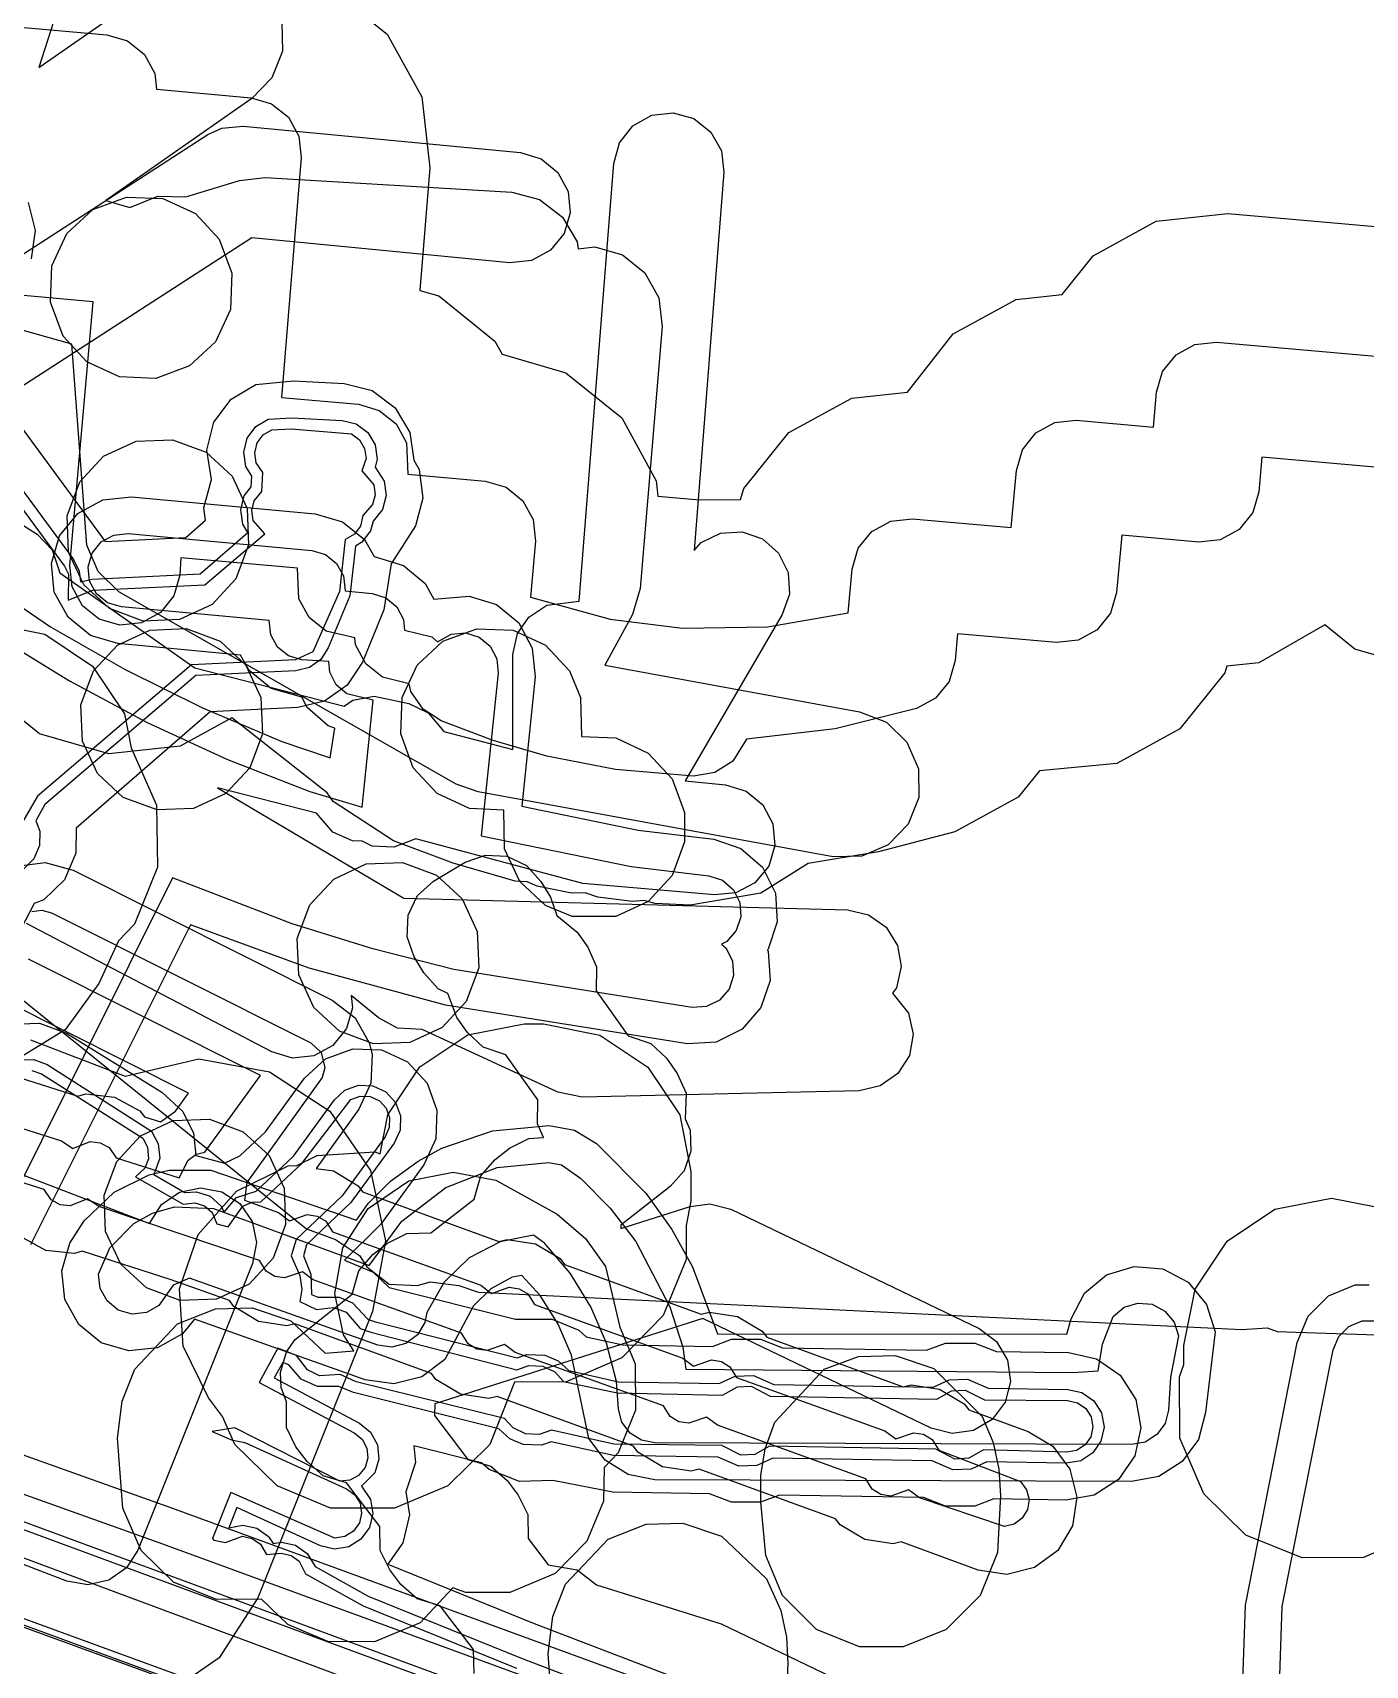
# Model space of a CAD drawing. Header units: metres. Extents: x -2677 to -840, y 169 to 1487.
# Drawn here: x -1534.93 to -1498.79, y 214.33 to 258.62 of the extents above; entities that cross this region are included whole.
import ezdxf

# ---------------------------------------------------------------- set-up
doc = ezdxf.new("R2010")
doc.units = ezdxf.units.M
doc.layers.add('AI_GREENING_EXCLUSIONS', color=1, linetype='Continuous')
doc.layers.add('AI_GREENING_LAWN', color=82, linetype='Continuous')

msp = doc.modelspace()

# ---------------------------------------------------------------- linework, layer by layer
at = {"layer": 'AI_GREENING_EXCLUSIONS'}
for points in [[(-1533.547, 261.45), (-1534.761, 257.668), (-1531.271, 260.107)], [(-1526.831, 259.791), (-1525.314, 258.576), (-1524.376, 256.875), (-1524.156, 254.945), (-1524.431, 251.626), (-1523.91, 251.474), (-1522.39, 250.252), (-1522.194, 249.894), (-1520.471, 249.39), (-1518.951, 248.168), (-1518.014, 246.457), (-1517.969, 246.043), (-1516.843, 245.944), (-1515.727, 245.957), (-1515.642, 246.248), (-1514.419, 247.768), (-1512.708, 248.705), (-1511.205, 248.868), (-1509.967, 250.443), (-1508.256, 251.38), (-1507.008, 251.515), (-1506.167, 252.562), (-1504.455, 253.499), (-1502.516, 253.71), (-1496.152, 253.148)], [(-1539.462, 259.139), (-1532.916, 258.556), (-1532.354, 258.391), (-1531.898, 258.024), (-1531.617, 257.51), (-1531.571, 257.079), (-1529.006, 256.85), (-1528.447, 256.687), (-1527.992, 256.322), (-1527.71, 255.812), (-1527.644, 255.233), (-1528.183, 248.72), (-1526.091, 248.535), (-1525.529, 248.371), (-1525.073, 248.004), (-1524.792, 247.491), (-1524.753, 246.637), (-1522.652, 246.451), (-1522.09, 246.287), (-1521.634, 245.921), (-1521.353, 245.407), (-1521.29, 244.825), (-1521.424, 243.3), (-1519.269, 242.711), (-1517.305, 242.463), (-1514.996, 242.503), (-1512.808, 242.876), (-1512.703, 244.067), (-1512.539, 244.629), (-1512.172, 245.085), (-1511.658, 245.366), (-1511.077, 245.429), (-1508.387, 245.191), (-1508.25, 246.742), (-1508.086, 247.303), (-1507.719, 247.76), (-1507.206, 248.041), (-1506.624, 248.104), (-1504.533, 247.919), (-1504.45, 248.861), (-1504.286, 249.423), (-1503.919, 249.879), (-1503.406, 250.16), (-1502.824, 250.223), (-1496.46, 249.661)], [(-1557.331, 258.667), (-1557.288, 257.873), (-1547.157, 242.022), (-1527.499, 226.167), (-1526.715, 225.878), (-1526.067, 225.443), (-1525.865, 225.139), (-1525.257, 224.669), (-1524.492, 224.63), (-1524.143, 224.729), (-1523.367, 224.638), (-1522.832, 224.456), (-1502.133, 223.437), (-1501.451, 223.482), (-1501.179, 223.39), (-1500.674, 223.365), (-1498.207, 223.284)], [(-1557.331, 258.667), (-1557.288, 257.873), (-1547.157, 242.022), (-1527.499, 226.167), (-1526.715, 225.878), (-1526.067, 225.443), (-1525.865, 225.139), (-1525.257, 224.669), (-1524.492, 224.63), (-1524.143, 224.729), (-1523.367, 224.638), (-1522.832, 224.456), (-1502.133, 223.437), (-1501.451, 223.482), (-1501.179, 223.39), (-1500.674, 223.365), (-1498.207, 223.284)], [(-1528.172, 258.898), (-1528.156, 258.117), (-1528.44, 257.39), (-1528.98, 256.827), (-1532.943, 254.06), (-1532.29, 253.876), (-1531.529, 254.18), (-1530.777, 254.163), (-1529.322, 254.606), (-1528.618, 254.69), (-1521.933, 254.285), (-1521.179, 254.087), (-1520.557, 253.615), (-1520.164, 252.941), (-1520.138, 252.754), (-1519.683, 252.805), (-1518.933, 252.59), (-1518.323, 252.104), (-1517.944, 251.422), (-1517.856, 250.646), (-1518.449, 243.538), (-1518.66, 242.834), (-1519.408, 241.459), (-1512.501, 240.197), (-1511.776, 239.91), (-1511.216, 239.367), (-1510.906, 238.651), (-1510.894, 237.87), (-1511.181, 237.145), (-1511.724, 236.585), (-1512.44, 236.275), (-1513.221, 236.263), (-1522.847, 238.022), (-1522.847, 238.022), (-1523.444, 238.233), (-1532.594, 243.453), (-1533.153, 243.997), (-1533.461, 244.714), (-1533.867, 250.164), (-1538.14, 251.366)], [(-1543.748, 257.801), (-1533.82, 244.325), (-1533.664, 244.009), (-1533.634, 243.716), (-1533.312, 243.796), (-1530.381, 243.937), (-1529.094, 245.057), (-1529.23, 245.285), (-1529.286, 245.671), (-1529.19, 246.049), (-1529.002, 246.3), (-1528.988, 246.583), (-1529.148, 246.852), (-1529.204, 247.238), (-1529.108, 247.617), (-1528.875, 247.929), (-1528.539, 248.129), (-1527.903, 248.172), (-1526.531, 248.1), (-1526.153, 248.004), (-1525.841, 247.771), (-1525.641, 247.436), (-1525.585, 247.05), (-1525.641, 246.828), (-1525.391, 246.446), (-1525.342, 246.059), (-1525.444, 245.682), (-1525.697, 245.362), (-1525.763, 245.104), (-1525.996, 244.792), (-1526.169, 244.689), (-1526.326, 243.34), (-1526.91, 241.926), (-1527.115, 241.612), (-1527.422, 241.396), (-1527.786, 241.308), (-1530.504, 241.178), (-1534.6, 237.68), (-1534.845, 237.237), (-1534.733, 236.956), (-1534.738, 236.565), (-1534.892, 236.207), (-1535.171, 235.935)], [(-1542.763, 258.15), (-1532.964, 244.814), (-1530.775, 244.919), (-1530.236, 245.389), (-1530.284, 245.723), (-1530.079, 246.498), (-1530.203, 247.29), (-1530.011, 248.047), (-1529.544, 248.672), (-1528.873, 249.071), (-1527.851, 249.171), (-1526.479, 249.099), (-1525.723, 248.907), (-1525.098, 248.44), (-1524.698, 247.77), (-1524.589, 247.019), (-1524.443, 246.764), (-1524.344, 245.99), (-1524.549, 245.237), (-1525.204, 244.212), (-1525.402, 242.959), (-1525.985, 241.545), (-1526.396, 240.917), (-1527.009, 240.485), (-1527.738, 240.309), (-1530.11, 240.196), (-1533.751, 237.035), (-1533.76, 236.358), (-1534.067, 235.641), (-1534.626, 235.096), (-1534.89, 234.991), (-1536.521, 231.865)], [(-1544.044, 257.697), (-1534.061, 244.147), (-1533.952, 243.926), (-1533.961, 243.219), (-1533.297, 243.497), (-1530.262, 243.642), (-1528.633, 245.021), (-1528.947, 245.385), (-1528.986, 245.655), (-1528.919, 245.92), (-1528.709, 246.167), (-1528.682, 246.685), (-1528.865, 246.952), (-1528.904, 247.223), (-1528.837, 247.488), (-1528.674, 247.706), (-1528.439, 247.846), (-1527.919, 247.873), (-1526.282, 247.734), (-1526.063, 247.57), (-1525.924, 247.336), (-1525.884, 247.065), (-1526.001, 246.734), (-1525.676, 246.351), (-1525.641, 246.08), (-1525.713, 245.816), (-1525.97, 245.522), (-1526.033, 245.233), (-1526.197, 245.014), (-1526.455, 244.871), (-1526.604, 243.454), (-1527.331, 241.82), (-1527.801, 241.608), (-1530.623, 241.472), (-1534.797, 237.906), (-1535.193, 237.22)], [(-1535.615, 245.53), (-1534.804, 245.013), (-1534.401, 244.589), (-1534.192, 243.962), (-1530.532, 241.384), (-1526.484, 240.348), (-1526.243, 240.506), (-1525.668, 240.616), (-1524.726, 240.42), (-1524.199, 240.167), (-1523.781, 239.656), (-1521.906, 239.176), (-1521.906, 241.746), (-1521.776, 242.317), (-1521.468, 242.764), (-1520.981, 243.09), (-1520.11, 243.196), (-1519.17, 255.066), (-1519.011, 255.629), (-1518.649, 256.089), (-1518.138, 256.375), (-1517.557, 256.443), (-1516.993, 256.284), (-1516.534, 255.921), (-1516.248, 255.411), (-1516.18, 254.829), (-1516.992, 244.567), (-1516.799, 244.784), (-1516.273, 245.041), (-1515.689, 245.076), (-1515.135, 244.885), (-1514.698, 244.496), (-1514.441, 243.97), (-1514.406, 243.386), (-1514.597, 242.833), (-1517.233, 238.323), (-1516.138, 238.213), (-1515.578, 238.041), (-1515.127, 237.669), (-1514.852, 237.152), (-1514.796, 236.57), (-1514.967, 236.01), (-1515.339, 235.559), (-1515.856, 235.284), (-1516.438, 235.228), (-1520.006, 235.536), (-1524.539, 236.753), (-1525.132, 236.523), (-1525.716, 236.554), (-1525.991, 236.687), (-1526.254, 236.693), (-1526.789, 236.93), (-1527.227, 237.441), (-1529.919, 238.13), (-1524.861, 235.136), (-1512.83, 234.821), (-1512.259, 234.691), (-1511.781, 234.354), (-1511.469, 233.859), (-1511.37, 233.282), (-1511.499, 232.711), (-1511.605, 232.561), (-1511.177, 232.023), (-1511.05, 231.452), (-1511.151, 230.875), (-1511.465, 230.381), (-1511.944, 230.045), (-1512.515, 229.918), (-1520.025, 229.745), (-1520.686, 229.882), (-1524.368, 231.573), (-1525.032, 231.615), (-1525.544, 231.898), (-1526.29, 232.496), (-1526.254, 232.162), (-1526.419, 231.601), (-1526.419, 231.601), (-1526.787, 231.145), (-1527.301, 230.865), (-1527.883, 230.803), (-1528.444, 230.969), (-1535.098, 234.456)], [(-1540.494, 249.185), (-1530.175, 255.85), (-1529.801, 256.024), (-1529.218, 256.083), (-1521.698, 255.362), (-1521.138, 255.194), (-1520.684, 254.824), (-1520.407, 254.308), (-1520.348, 253.726), (-1520.516, 253.166), (-1520.886, 252.712), (-1521.402, 252.435), (-1521.984, 252.376), (-1528.986, 253.047), (-1538.43, 246.947)], [(-1535.051, 254.006), (-1534.856, 253.251), (-1534.965, 252.478)], [(-1498.219, 246.805), (-1501.594, 247.103), (-1501.677, 246.161), (-1501.841, 245.599), (-1502.208, 245.143), (-1502.721, 244.862), (-1503.303, 244.799), (-1505.394, 244.984), (-1505.531, 243.433), (-1505.695, 242.872), (-1506.062, 242.415), (-1506.575, 242.134), (-1507.157, 242.071), (-1509.847, 242.309), (-1509.911, 241.582), (-1510.076, 241.019), (-1510.444, 240.563), (-1510.959, 240.282), (-1513.16, 239.732), (-1515.569, 239.456), (-1515.935, 238.857), (-1516.43, 238.545), (-1517.007, 238.446), (-1519.123, 238.631), (-1520.983, 238.995), (-1522.442, 239.419), (-1523.849, 239.948), (-1524.34, 240.267), (-1524.672, 240.749), (-1524.715, 240.952), (-1525.437, 241.131), (-1525.437, 241.131), (-1525.893, 241.497), (-1526.174, 242.011), (-1526.194, 242.199), (-1526.97, 242.382), (-1527.426, 242.749), (-1527.707, 243.262), (-1527.749, 244.091), (-1530.91, 244.37), (-1530.935, 243.904), (-1531.099, 243.342), (-1531.465, 242.886), (-1531.978, 242.604), (-1532.56, 242.541), (-1533.122, 242.705), (-1533.578, 243.071), (-1533.86, 243.584), (-1533.923, 244.166), (-1533.286, 251.318), (-1536.985, 251.645)], [(-1537.259, 244.42), (-1534.442, 242.5), (-1532.417, 241.339), (-1530.321, 240.301), (-1528.169, 239.386), (-1526.857, 238.948), (-1526.731, 239.755), (-1526.91, 239.817), (-1527.482, 240.312), (-1527.627, 240.594), (-1528.462, 240.831), (-1529.052, 241.311), (-1529.287, 241.735), (-1532.614, 242.044), (-1533.362, 242.266), (-1533.968, 242.758), (-1534.34, 243.444), (-1534.42, 244.22), (-1534.198, 244.968), (-1533.706, 245.574), (-1533.02, 245.946), (-1532.244, 246.026), (-1527.266, 245.564), (-1526.529, 245.348), (-1525.928, 244.869), (-1525.666, 244.403), (-1524.874, 244.166), (-1524.279, 243.673), (-1524.052, 243.247), (-1523.092, 243.332), (-1522.346, 243.103), (-1521.744, 242.606), (-1521.379, 241.917), (-1521.304, 241.14), (-1521.66, 237.638), (-1518.508, 236.984), (-1516.457, 236.741), (-1515.718, 236.491), (-1515.131, 235.977), (-1514.785, 235.278), (-1514.733, 234.499), (-1514.983, 233.76), (-1515.002, 233.738), (-1514.978, 233.689), (-1514.926, 232.911), (-1515.176, 232.172), (-1515.69, 231.584), (-1516.389, 231.238), (-1517.168, 231.186), (-1523.731, 232.234), (-1527.432, 233.238), (-1530.65, 234.416), (-1534.988, 225.736)], [(-1535.981, 242.288), (-1533.931, 241.033), (-1531.822, 239.908), (-1529.643, 238.905), (-1527.412, 238.034), (-1525.987, 237.604), (-1525.696, 240.508), (-1526.41, 240.683), (-1526.696, 240.93), (-1526.869, 241.266), (-1526.898, 241.563), (-1527.627, 241.6), (-1527.99, 241.712), (-1528.285, 241.952), (-1528.469, 242.285), (-1528.515, 242.667), (-1532.521, 243.039), (-1532.895, 243.15), (-1533.198, 243.396), (-1533.384, 243.739), (-1533.425, 244.127), (-1533.314, 244.501), (-1533.068, 244.804), (-1532.725, 244.99), (-1532.337, 245.031), (-1527.359, 244.569), (-1526.99, 244.46), (-1526.689, 244.221), (-1526.501, 243.886), (-1526.456, 243.473), (-1525.72, 243.403), (-1525.351, 243.288), (-1525.054, 243.041), (-1524.872, 242.7), (-1524.843, 242.405), (-1524.105, 242.226), (-1523.948, 242.09), (-1523.582, 242.3), (-1523.193, 242.337), (-1522.82, 242.222), (-1522.519, 241.974), (-1522.336, 241.629), (-1522.299, 241.241), (-1522.761, 236.831), (-1518.696, 236.002), (-1516.587, 235.749), (-1516.217, 235.624), (-1515.923, 235.368), (-1515.75, 235.018), (-1515.724, 234.629), (-1515.849, 234.259), (-1516.106, 233.965), (-1516.249, 233.895), (-1516.117, 233.779), (-1515.944, 233.429), (-1515.918, 233.04), (-1516.042, 232.671), (-1516.299, 232.377), (-1516.649, 232.204), (-1517.038, 232.178), (-1523.503, 233.208), (-1525.701, 233.764), (-1527.891, 234.441), (-1531.131, 235.692), (-1535.883, 226.183)], [(-1498.004, 241.583), (-1499.068, 241.894), (-1499.886, 242.552), (-1501.671, 241.523), (-1502.54, 241.429), (-1502.592, 241.253), (-1503.814, 239.732), (-1505.525, 238.795), (-1507.618, 238.598), (-1508.2, 237.876), (-1509.917, 236.941), (-1511.99, 236.396), (-1513.897, 236.084), (-1515.177, 235.277), (-1517.1, 234.947), (-1518.049, 234.997), (-1518.355, 235.08), (-1518.657, 235.049), (-1519.601, 235.164), (-1519.945, 235.283), (-1520.312, 235.277), (-1521.244, 235.461), (-1521.52, 235.585), (-1521.838, 235.601), (-1521.838, 235.601), (-1523.519, 236.089), (-1525.144, 236.697), (-1526.781, 237.758), (-1526.944, 237.995), (-1529.527, 240.034), (-1530.926, 239.266), (-1532.865, 239.054), (-1534.738, 239.6), (-1536.259, 240.821)], [(-1536.131, 242.605), (-1534.6, 242.301), (-1533.303, 241.433), (-1532.435, 240.136), (-1532.435, 240.136), (-1532.252, 239.215), (-1531.565, 237.661), (-1531.545, 235.981), (-1532.169, 234.439), (-1532.597, 233.985), (-1533.132, 232.826), (-1534.05, 231.564), (-1535.382, 230.749)], [(-1535.359, 236.011), (-1534.584, 236.107), (-1533.832, 235.9), (-1526.801, 232.375), (-1526.185, 231.896), (-1525.8, 231.217), (-1525.723, 230.902), (-1525.753, 230.122), (-1526.079, 229.413), (-1527.241, 227.811), (-1526.771, 227.74), (-1526.103, 227.338), (-1525.982, 227.175), (-1522.281, 225.83), (-1522.063, 225.884), (-1521.291, 225.768), (-1520.622, 225.366), (-1520.502, 225.202), (-1516.801, 223.857), (-1516.582, 223.912), (-1515.81, 223.796), (-1515.142, 223.393), (-1515.021, 223.23), (-1511.32, 221.885), (-1511.101, 221.94), (-1510.33, 221.824), (-1509.661, 221.421), (-1509.54, 221.258), (-1507.928, 220.678), (-1507.26, 220.275), (-1506.796, 219.648), (-1506.608, 218.891), (-1506.724, 218.119), (-1507.126, 217.45), (-1507.754, 216.987), (-1508.511, 216.798), (-1509.283, 216.914), (-1511.372, 217.679), (-1511.59, 217.625), (-1512.362, 217.741), (-1513.031, 218.143), (-1513.151, 218.306), (-1516.852, 219.651), (-1517.071, 219.597), (-1517.843, 219.713), (-1518.511, 220.115), (-1518.511, 220.115), (-1518.632, 220.279), (-1522.333, 221.624), (-1522.552, 221.569), (-1523.323, 221.685), (-1523.992, 222.088), (-1524.113, 222.251), (-1527.814, 223.596), (-1528.032, 223.541), (-1528.804, 223.657), (-1529.473, 224.06), (-1529.593, 224.223), (-1531.167, 224.79), (-1533.581, 225.563), (-1533.797, 225.5), (-1534.573, 225.585), (-1535.257, 225.961)], [(-1522.956, 214.107), (-1522.969, 214.76), (-1523.874, 215.948), (-1524.501, 216.133), (-1524.939, 216.52), (-1525.243, 216.918), (-1525.5, 217.444), (-1525.513, 218.097), (-1526.418, 219.285), (-1527.045, 219.47), (-1527.483, 219.857), (-1527.786, 220.255), (-1528.044, 220.781), (-1528.043, 221.474), (-1528.187, 221.867), (-1528.208, 222.272), (-1528.045, 222.834), (-1527.812, 223.166), (-1526.261, 224.399), (-1526.082, 225.028), (-1525.699, 225.471), (-1525.305, 225.778), (-1524.782, 226.041), (-1524.129, 226.06), (-1522.951, 226.978), (-1522.772, 227.607), (-1522.389, 228.049), (-1521.995, 228.357), (-1521.472, 228.62), (-1521.072, 228.649), (-1521.237, 229.016), (-1521.227, 229.67), (-1522.091, 230.888), (-1522.71, 231.095), (-1523.135, 231.497), (-1523.425, 231.905), (-1523.667, 232.555), (-1523.93, 232.68), (-1524.323, 233.114), (-1524.579, 233.544), (-1524.775, 234.095), (-1524.746, 234.68), (-1524.495, 235.208), (-1524.06, 235.601), (-1523.202, 236.113), (-1522.65, 236.31), (-1522.066, 236.28), (-1521.537, 236.029), (-1521.145, 235.595), (-1520.888, 235.165), (-1520.712, 234.668), (-1520.162, 234.219), (-1519.872, 233.811), (-1519.634, 233.276), (-1519.643, 232.623), (-1518.78, 231.405), (-1518.16, 231.198), (-1517.735, 230.796), (-1517.446, 230.388), (-1517.207, 229.854), (-1517.236, 229.15), (-1517.099, 228.849), (-1517.074, 228.281), (-1517.262, 227.744), (-1517.636, 227.316), (-1518.975, 226.273), (-1518.976, 226.183), (-1517.099, 226.78), (-1516.561, 226.849), (-1515.994, 226.703), (-1509.26, 223.466), (-1508.792, 223.115), (-1508.494, 222.611), (-1508.412, 222.031), (-1508.558, 221.465), (-1508.909, 220.997), (-1509.413, 220.699), (-1509.992, 220.617), (-1510.559, 220.762), (-1516.756, 223.741), (-1524.025, 221.427), (-1524.032, 221.104), (-1523.127, 219.916), (-1522.5, 219.731), (-1522.062, 219.343), (-1521.758, 218.946), (-1521.501, 218.42), (-1521.488, 217.767), (-1520.95, 217.06), (-1520.163, 216.925), (-1519.639, 216.514), (-1516.256, 215.458), (-1509.12, 212.028)], [(-1534.949, 234.777), (-1534.678, 234.811), (-1534.415, 234.738), (-1527.384, 231.213), (-1527.101, 230.953), (-1527, 230.537), (-1527.072, 230.273), (-1529.122, 227.431), (-1529.18, 226.944), (-1528.256, 226.611), (-1527.963, 226.39), (-1527.482, 226.558), (-1527.212, 226.517), (-1526.978, 226.376), (-1526.798, 226.087), (-1522.776, 224.639), (-1522.482, 224.418), (-1522.001, 224.585), (-1521.731, 224.545), (-1521.497, 224.404), (-1521.317, 224.114), (-1517.295, 222.667), (-1517.002, 222.446), (-1516.52, 222.613), (-1516.25, 222.573), (-1516.016, 222.432), (-1515.837, 222.142), (-1511.815, 220.695), (-1511.521, 220.473), (-1511.04, 220.641), (-1510.77, 220.6), (-1510.536, 220.46), (-1510.356, 220.17), (-1508.135, 219.314), (-1507.972, 219.094), (-1507.906, 218.829), (-1507.947, 218.559), (-1508.088, 218.325), (-1508.307, 218.163), (-1508.572, 218.097), (-1510.877, 218.87), (-1511.171, 219.091), (-1511.652, 218.923), (-1511.922, 218.964), (-1512.156, 219.105), (-1512.336, 219.394), (-1516.358, 220.842), (-1516.358, 220.842), (-1516.651, 221.063), (-1517.132, 220.896), (-1517.403, 220.936), (-1517.637, 221.077), (-1517.816, 221.367), (-1521.838, 222.814), (-1522.132, 223.035), (-1522.613, 222.868), (-1522.883, 222.908), (-1523.117, 223.049), (-1523.297, 223.339), (-1527.319, 224.786), (-1527.613, 225.008), (-1528.094, 224.84), (-1528.364, 224.881), (-1528.598, 225.021), (-1528.778, 225.311), (-1533.135, 226.773), (-1533.437, 226.982), (-1533.911, 226.795), (-1534.182, 226.825), (-1534.422, 226.956), (-1534.613, 227.239), (-1539.358, 228.734)], [(-1538.889, 230.054), (-1534.144, 228.559), (-1533.842, 228.349), (-1533.368, 228.536), (-1533.097, 228.506), (-1532.857, 228.375), (-1532.666, 228.093), (-1530.952, 227.553), (-1530.714, 228.037), (-1530.493, 228.197), (-1530.255, 228.253), (-1528.748, 230.331), (-1535.042, 233.487)], [(-1538.117, 231.174), (-1533.698, 229.768), (-1533.482, 229.831), (-1532.706, 229.746), (-1532.022, 229.371), (-1531.895, 229.213), (-1531.456, 229.074), (-1531.057, 229.363), (-1530.7, 229.855), (-1535.625, 232.325)], [(-1535.518, 231.724), (-1534.738, 231.752), (-1534.007, 231.478), (-1531.426, 229.882), (-1530.856, 229.35), (-1530.567, 228.767), (-1530.505, 228.16), (-1529.725, 227.956), (-1529.31, 228.148), (-1528.609, 228.804), (-1527.555, 230.255), (-1526.982, 230.784), (-1526.249, 231.054), (-1525.47, 231.023), (-1524.761, 230.696), (-1524.231, 230.123), (-1523.962, 229.391), (-1523.992, 228.611), (-1524.319, 227.903), (-1525.486, 226.298), (-1526.474, 225.324), (-1525.694, 224.992), (-1525.259, 224.583), (-1521.83, 223.719), (-1520.837, 223.721), (-1520.115, 223.419), (-1519.915, 223.245), (-1518.918, 223.023), (-1516.492, 222.981), (-1515.977, 223.175), (-1515.186, 223.175), (-1514.591, 222.947), (-1510.685, 222.879), (-1510.171, 223.073), (-1509.379, 223.073), (-1508.785, 222.846), (-1506.837, 222.812), (-1506.074, 222.646), (-1505.433, 222.201), (-1505.011, 221.545), (-1504.872, 220.777), (-1505.038, 220.014), (-1505.483, 219.373), (-1506.139, 218.951), (-1506.907, 218.812), (-1508.865, 218.846), (-1509.379, 218.652), (-1510.171, 218.652), (-1510.765, 218.88), (-1514.671, 218.948), (-1515.186, 218.754), (-1515.977, 218.754), (-1516.571, 218.981), (-1519.19, 219.027), (-1520.817, 219.348), (-1521.726, 219.32), (-1522.546, 219.642), (-1522.757, 219.827), (-1524.589, 220.289), (-1524.542, 219.832), (-1524.807, 219.033), (-1524.706, 218.412), (-1524.886, 217.652), (-1525.299, 217.079), (-1521.328, 215.462), (-1517.101, 213.845)], [(-1534.989, 231.3), (-1532.419, 230.315), (-1530.418, 230.783), (-1528.5, 230.426), (-1526.865, 229.362), (-1525.761, 227.753), (-1525.357, 225.844), (-1525.714, 223.927), (-1528.821, 216.16), (-1529.872, 214.538), (-1531.46, 213.435)], [(-1535.288, 230.751), (-1534.898, 230.765), (-1534.533, 230.628), (-1531.708, 228.818), (-1531.523, 228.474), (-1531.483, 228.086), (-1531.642, 227.641), (-1530.799, 227.157), (-1530.487, 227.178), (-1530.117, 227.053), (-1529.823, 226.797), (-1529.737, 226.623), (-1529.403, 227.024), (-1528.865, 227.196), (-1527.857, 228.139), (-1526.746, 229.667), (-1526.459, 229.931), (-1526.093, 230.066), (-1525.703, 230.051), (-1525.349, 229.888), (-1525.084, 229.601), (-1524.949, 229.235), (-1524.965, 228.845), (-1525.128, 228.491), (-1526.295, 226.886), (-1527.498, 225.735), (-1527.578, 225.442), (-1527.382, 224.943), (-1527.363, 224.388), (-1527.196, 224.315), (-1526.614, 224.313), (-1526.253, 224.162), (-1525.836, 223.725), (-1525.662, 223.653), (-1521.79, 222.672), (-1521.528, 222.761), (-1521.035, 222.741), (-1520.674, 222.59), (-1520.383, 222.325), (-1519.036, 222.025), (-1516.308, 221.976), (-1515.877, 222.175), (-1515.383, 222.195), (-1514.824, 221.949), (-1510.502, 221.875), (-1510.07, 222.073), (-1509.577, 222.093), (-1509.018, 221.848), (-1506.854, 221.812), (-1506.473, 221.729), (-1506.152, 221.506), (-1505.941, 221.178), (-1505.872, 220.794), (-1505.955, 220.413), (-1506.177, 220.092), (-1506.505, 219.881), (-1506.889, 219.812), (-1509.048, 219.851), (-1509.48, 219.652), (-1509.973, 219.632), (-1510.532, 219.878), (-1514.854, 219.953), (-1515.286, 219.754), (-1515.779, 219.734), (-1516.338, 219.98), (-1519.173, 220.027), (-1520.863, 220.392), (-1521.132, 220.3), (-1521.626, 220.32), (-1521.987, 220.471), (-1522.285, 220.743), (-1526.229, 221.733), (-1526.623, 221.891), (-1527.205, 221.892), (-1527.645, 222.097), (-1527.983, 222.48), (-1528.146, 222.548), (-1528.377, 222.129), (-1526.065, 220.904), (-1525.762, 220.658), (-1525.577, 220.314), (-1525.537, 219.926), (-1525.649, 219.552), (-1526.008, 219.189), (-1525.768, 218.832), (-1525.706, 218.447), (-1525.796, 218.067), (-1526.024, 217.751), (-1526.356, 217.546), (-1526.741, 217.483), (-1527.12, 217.573), (-1529.394, 218.611), (-1529.611, 218.064), (-1529.231, 218.132), (-1528.85, 218.048), (-1528.53, 217.825), (-1528.407, 217.632), (-1528.181, 217.672), (-1527.8, 217.588), (-1527.48, 217.365), (-1527.266, 217.011), (-1525.828, 216.211), (-1521.693, 214.53), (-1517.447, 212.906)], [(-1534.947, 230.469), (-1534.691, 230.373), (-1531.939, 228.627), (-1531.809, 228.386), (-1531.788, 228.069), (-1531.884, 227.813), (-1532.14, 227.581), (-1530.846, 226.838), (-1530.525, 226.88), (-1530.266, 226.793), (-1530.061, 226.613), (-1529.935, 226.308), (-1529.627, 226.227), (-1529.226, 226.782), (-1528.979, 226.897), (-1528.735, 226.907), (-1527.631, 227.939), (-1526.303, 229.676), (-1526.046, 229.77), (-1525.773, 229.759), (-1525.525, 229.645), (-1525.34, 229.444), (-1525.246, 229.188), (-1525.256, 228.915), (-1525.371, 228.667), (-1526.538, 227.062), (-1527.778, 225.884), (-1527.917, 225.435), (-1527.68, 224.905), (-1527.631, 224.528), (-1527.684, 224.201), (-1527.233, 223.983), (-1526.771, 224.039), (-1526.421, 223.914), (-1526.048, 223.47), (-1525.759, 223.368), (-1521.798, 222.35), (-1521.469, 222.467), (-1521.095, 222.447), (-1520.762, 222.288), (-1520.53, 222.034), (-1519.072, 221.726), (-1516.216, 221.655), (-1515.817, 221.881), (-1515.443, 221.901), (-1514.924, 221.632), (-1510.41, 221.553), (-1510.011, 221.779), (-1509.636, 221.799), (-1509.118, 221.531), (-1506.86, 221.512), (-1506.593, 221.454), (-1506.368, 221.298), (-1506.221, 221.068), (-1506.172, 220.8), (-1506.23, 220.533), (-1506.386, 220.308), (-1506.615, 220.161), (-1506.884, 220.112), (-1509.14, 220.172), (-1509.539, 219.946), (-1509.914, 219.927), (-1510.432, 220.195), (-1514.947, 220.274), (-1515.346, 220.048), (-1515.72, 220.028), (-1516.239, 220.297), (-1519.167, 220.327), (-1520.86, 220.712), (-1521.192, 220.594), (-1521.566, 220.614), (-1521.898, 220.773), (-1522.133, 221.03), (-1526.156, 222.024), (-1526.586, 222.223), (-1527.145, 222.186), (-1527.478, 222.346), (-1527.771, 222.736), (-1528.277, 222.932), (-1528.787, 222.007), (-1526.205, 220.639), (-1525.993, 220.467), (-1525.864, 220.226), (-1525.836, 219.955), (-1525.914, 219.693), (-1526.087, 219.481), (-1526.327, 219.351), (-1526.599, 219.324), (-1529.441, 220.769), (-1530.056, 220.671), (-1529.539, 220.447), (-1529.175, 220.379), (-1526.415, 219.119), (-1526.193, 218.96), (-1526.049, 218.727), (-1526.006, 218.458), (-1526.068, 218.192), (-1526.228, 217.97), (-1526.46, 217.827), (-1526.73, 217.783), (-1529.557, 219.015), (-1530.05, 217.773), (-1530.011, 217.722), (-1529.694, 217.665), (-1529.237, 217.832), (-1528.971, 217.773), (-1528.747, 217.617), (-1528.59, 217.334), (-1528.187, 217.372), (-1527.921, 217.313), (-1527.697, 217.157), (-1527.529, 216.809), (-1525.966, 215.945), (-1521.802, 214.251)], [(-1536.241, 228.031), (-1531.76, 226.315), (-1531.43, 226.831), (-1530.948, 227.162), (-1530.375, 227.283), (-1529.8, 227.176), (-1529.309, 226.857), (-1528.978, 226.374), (-1528.857, 225.802), (-1528.964, 225.226), (-1532.071, 217.459), (-1532.386, 216.973), (-1532.862, 216.642), (-1533.429, 216.517), (-1534, 216.616), (-1538.049, 218.167)], [(-1497.332, 217.907), (-1498.84, 217.259), (-1500.501, 217.244), (-1502.024, 217.864), (-1503.168, 218.987), (-1503.815, 220.495), (-1503.83, 222.156), (-1503.707, 222.493), (-1503.707, 223.006), (-1503.402, 224.536), (-1502.535, 225.834), (-1501.237, 226.701), (-1499.707, 227.006), (-1498.176, 226.701)], [(-1560.021, 220.482), (-1559.467, 221.382), (-1558.928, 221.817), (-1557.938, 224.098), (-1557.579, 224.502), (-1556.899, 224.885), (-1556.276, 224.984), (-1555.648, 224.882), (-1538.432, 218.463), (-1537.828, 218.606), (-1537.057, 218.481), (-1536.138, 217.96), (-1535.683, 217.437), (-1517.273, 210.58)], [(-1502.276, 209.022), (-1502.037, 215.96), (-1500.635, 223.085), (-1500.336, 223.805), (-1499.783, 224.356), (-1499.062, 224.654), (-1498.685, 224.653)], [(-1501.286, 208.713), (-1501.037, 215.925), (-1499.655, 222.888), (-1499.505, 223.248), (-1499.229, 223.524), (-1498.868, 223.673), (-1498.478, 223.672)], [(-1542.057, 222.495), (-1531.162, 218.606), (-1518.489, 213.964)], [(-1543.477, 221.94), (-1531.506, 217.667), (-1518.833, 213.025)], [(-1544.547, 221.467), (-1509.468, 208.534)], [(-1544.284, 221.583), (-1509.409, 208.726)], [(-1511.376, 206.893), (-1546.635, 219.79)], [(-1511.444, 206.705), (-1546.539, 219.503)]]:
    msp.add_lwpolyline(points, dxfattribs=at)
for points in [[(-1529.564, 251.108), (-1529.973, 250.226), (-1530.672, 249.579), (-1531.589, 249.238), (-1532.575, 249.277), (-1533.457, 249.686), (-1534.104, 250.385), (-1534.445, 251.302), (-1534.406, 252.288), (-1533.997, 253.17), (-1533.298, 253.817), (-1532.381, 254.158), (-1531.395, 254.119), (-1530.513, 253.71), (-1529.866, 253.011), (-1529.525, 252.094), (-1529.564, 251.108)], [(-1529.072, 244.719), (-1529.413, 243.802), (-1530.06, 243.103), (-1530.942, 242.694), (-1531.928, 242.655), (-1532.845, 242.996), (-1533.544, 243.643), (-1533.953, 244.525), (-1533.992, 245.511), (-1533.651, 246.428), (-1533.004, 247.127), (-1532.122, 247.536), (-1531.136, 247.575), (-1530.219, 247.234), (-1529.52, 246.587), (-1529.111, 245.705), (-1529.072, 244.719)], [(-1528.697, 239.596), (-1529.038, 238.679), (-1529.685, 237.98), (-1530.567, 237.571), (-1531.553, 237.532), (-1532.47, 237.873), (-1533.169, 238.52), (-1533.578, 239.402), (-1533.617, 240.388), (-1533.276, 241.305), (-1532.629, 242.004), (-1531.747, 242.413), (-1530.761, 242.452), (-1529.844, 242.111), (-1529.145, 241.464), (-1528.736, 240.582), (-1528.697, 239.596)], [(-1522.883, 242.449), (-1521.897, 242.41), (-1521.015, 242.001), (-1520.368, 241.302), (-1520.066, 240.579), (-1520.04, 239.524), (-1519.116, 239.485), (-1518.234, 239.076), (-1517.587, 238.377), (-1517.246, 237.46), (-1517.246, 236.668), (-1517.587, 235.751), (-1518.234, 235.052), (-1519.116, 234.643), (-1520.296, 234.643), (-1521.019, 234.945), (-1521.718, 235.592), (-1522.127, 236.474), (-1522.153, 237.529), (-1523.077, 237.568), (-1523.959, 237.977), (-1524.606, 238.676), (-1524.947, 239.593), (-1524.908, 240.579), (-1524.499, 241.461), (-1523.8, 242.108), (-1522.883, 242.449)], [(-1522.83, 233.251), (-1523.171, 232.334), (-1523.818, 231.635), (-1524.7, 231.226), (-1525.686, 231.187), (-1526.603, 231.528), (-1527.302, 232.175), (-1527.711, 233.057), (-1527.75, 234.043), (-1527.409, 234.96), (-1526.762, 235.659), (-1525.88, 236.068), (-1524.894, 236.107), (-1523.977, 235.766), (-1523.278, 235.119), (-1522.869, 234.237), (-1522.83, 233.251)], [(-1527.209, 228.162), (-1525.652, 228.259), (-1525.502, 228.207), (-1525.292, 229.264), (-1524.424, 230.561), (-1523.127, 231.429), (-1521.596, 231.733), (-1521.074, 231.728), (-1519.543, 231.424), (-1518.246, 230.556), (-1517.378, 229.259), (-1517.074, 227.728), (-1517.074, 226.922), (-1517.205, 226.263), (-1517.205, 225.338), (-1517.825, 223.816), (-1518.948, 222.672), (-1520.457, 222.025), (-1521.864, 222.009), (-1522.527, 220.325), (-1523.671, 219.202), (-1525.116, 218.598), (-1526.854, 218.598), (-1528.299, 219.202), (-1529.443, 220.325), (-1529.776, 221.084), (-1530.159, 221.585), (-1530.844, 222.987), (-1530.942, 224.544), (-1530.435, 226.021), (-1529.403, 227.191), (-1528.001, 227.877), (-1527.762, 227.892), (-1527.209, 228.162)], [(-1521.661, 224.908), (-1521.923, 224.858), (-1522.503, 224.547), (-1522.975, 224.086), (-1523.748, 222.623), (-1524.375, 222.155), (-1525.132, 221.963), (-1525.906, 222.076), (-1530.536, 223.724), (-1530.86, 223.321), (-1531.545, 222.947), (-1532.321, 222.863), (-1533.07, 223.083), (-1533.678, 223.572), (-1534.052, 224.257), (-1534.136, 225.033), (-1533.916, 225.782), (-1533.533, 226.391), (-1532.715, 227.165), (-1531.767, 227.631), (-1531.226, 227.761), (-1530.095, 227.766), (-1526.147, 226.408), (-1525.832, 226.861), (-1525.219, 227.461), (-1524.471, 228.009), (-1523.835, 228.36), (-1522.454, 228.831), (-1520.918, 228.971), (-1520.233, 228.843), (-1519.633, 228.487), (-1518.298, 227.134), (-1517.592, 226.156), (-1517.03, 225.144), (-1516.358, 223.326), (-1506.88, 223.311), (-1506.767, 223.731), (-1506.404, 224.422), (-1505.804, 224.921), (-1505.059, 225.153), (-1504.282, 225.083), (-1503.591, 224.72), (-1503.092, 224.12), (-1502.86, 223.375), (-1503.124, 221.186), (-1503.313, 220.461), (-1503.756, 219.856), (-1504.39, 219.457), (-1505.127, 219.32), (-1518.054, 219.365), (-1518.779, 219.503), (-1519.404, 219.895), (-1519.844, 220.487), (-1520.316, 222.744), (-1520.678, 223.586), (-1521.16, 224.365), (-1521.661, 224.908)], [(-1528.068, 226.289), (-1528.409, 225.372), (-1529.056, 224.673), (-1529.938, 224.264), (-1530.924, 224.225), (-1531.841, 224.566), (-1532.54, 225.213), (-1532.949, 226.095), (-1532.988, 227.081), (-1532.647, 227.998), (-1532, 228.697), (-1531.118, 229.106), (-1530.132, 229.145), (-1529.215, 228.804), (-1528.516, 228.157), (-1528.107, 227.275), (-1528.068, 226.289)], [(-1504.073, 222.143), (-1504.122, 221.253), (-1504.217, 220.89), (-1504.438, 220.588), (-1504.755, 220.388), (-1505.123, 220.32), (-1518.05, 220.365), (-1518.413, 220.434), (-1518.725, 220.63), (-1518.946, 220.926), (-1519.043, 221.282), (-1519.092, 222.027), (-1519.363, 223.066), (-1519.786, 224.054), (-1520.353, 224.966), (-1521.049, 225.782), (-1521.349, 226.003), (-1522.251, 225.82), (-1523.087, 225.38), (-1523.768, 224.723), (-1524.239, 223.905), (-1524.292, 223.628), (-1524.492, 223.292), (-1524.805, 223.058), (-1525.184, 222.962), (-1525.57, 223.019), (-1530.675, 224.835), (-1531.117, 224.646), (-1531.502, 224.088), (-1531.844, 223.901), (-1532.232, 223.859), (-1532.607, 223.969), (-1532.911, 224.214), (-1533.098, 224.556), (-1533.14, 224.944), (-1532.837, 225.651), (-1532.182, 226.317), (-1531.68, 226.598), (-1531.083, 226.771), (-1530.022, 226.725), (-1525.799, 225.178), (-1524.915, 226.379), (-1523.718, 227.295), (-1522.332, 227.833), (-1520.928, 227.971), (-1520.585, 227.907), (-1520.069, 227.542), (-1519.265, 226.73), (-1518.569, 225.824), (-1517.644, 224.054), (-1517.297, 222.965), (-1517.217, 222.362), (-1506.707, 222.275), (-1506.029, 222.323), (-1505.916, 223.044), (-1505.626, 223.793), (-1505.326, 224.043), (-1504.954, 224.159), (-1504.565, 224.124), (-1504.22, 223.942), (-1503.97, 223.642), (-1503.854, 223.27), (-1504.073, 222.143)], [(-1527.923, 223.672), (-1526.996, 222.795), (-1526.221, 222.86), (-1526.497, 223.297), (-1526.729, 224.419), (-1526.515, 225.654), (-1525.832, 226.724), (-1524.725, 227.471), (-1523.523, 227.704), (-1522.368, 227.489), (-1520.7, 226.567), (-1519.937, 225.91), (-1519.392, 225.147), (-1519.008, 223.502), (-1518.591, 222.507), (-1518.577, 221.249), (-1519.045, 220.096), (-1519.427, 219.695), (-1519.449, 218.782), (-1519.902, 217.698), (-1520.757, 216.821), (-1521.989, 216.306), (-1523.177, 216.306), (-1523.532, 216.437), (-1524.421, 215.48), (-1525.653, 214.965), (-1526.922, 214.982), (-1528.006, 215.435), (-1528.719, 216.126), (-1529.941, 216.119), (-1531.106, 216.589), (-1531.983, 217.444), (-1532.481, 218.595), (-1532.626, 220.495), (-1532.496, 221.493), (-1532.157, 222.368), (-1530.997, 223.59), (-1529.967, 223.997), (-1528.973, 224.024), (-1527.923, 223.672)], [(-1508.878, 220.371), (-1508.723, 219.652), (-1508.684, 218.935), (-1508.761, 217.39), (-1509.231, 216.225), (-1510.153, 215.303), (-1511.318, 214.833), (-1512.506, 214.833), (-1513.671, 215.303), (-1514.593, 216.225), (-1515.046, 217.309), (-1515.179, 218.762), (-1515.178, 219.48), (-1515.061, 220.207), (-1514.8, 220.931), (-1513.463, 222.361), (-1512.532, 222.711), (-1511.538, 222.738), (-1510.488, 222.386), (-1509.178, 221.081), (-1508.878, 220.371)], [(-1514.637, 215.818), (-1514.482, 215.099), (-1514.443, 214.382), (-1514.52, 212.837), (-1514.99, 211.672), (-1515.912, 210.75), (-1517.077, 210.28), (-1518.265, 210.28), (-1519.43, 210.75), (-1520.352, 211.672), (-1520.822, 212.837), (-1520.95, 214.656), (-1520.82, 215.654), (-1520.481, 216.529), (-1519.321, 217.751), (-1518.291, 218.158), (-1517.297, 218.185), (-1516.247, 217.833), (-1515.023, 216.674), (-1514.637, 215.818)]]:
    msp.add_lwpolyline(points, close=True, dxfattribs=at)
at = {"layer": 'AI_GREENING_LAWN'}
msp.add_lwpolyline([(-1519.303, 207.42), (-1542.435, 215.832), (-1542.488, 215.855), (-1543.453, 216.339), (-1543.55, 216.403), (-1544.466, 217.169), (-1544.545, 217.253), (-1545.211, 218.14), (-1545.292, 218.304), (-1545.309, 218.485), (-1545.26, 218.661), (-1545.151, 218.807), (-1544.997, 218.905), (-1544.818, 218.94), (-1544.638, 218.91), (-1529.767, 213.436)], dxfattribs=at)

doc.saveas('drawing.dxf')
